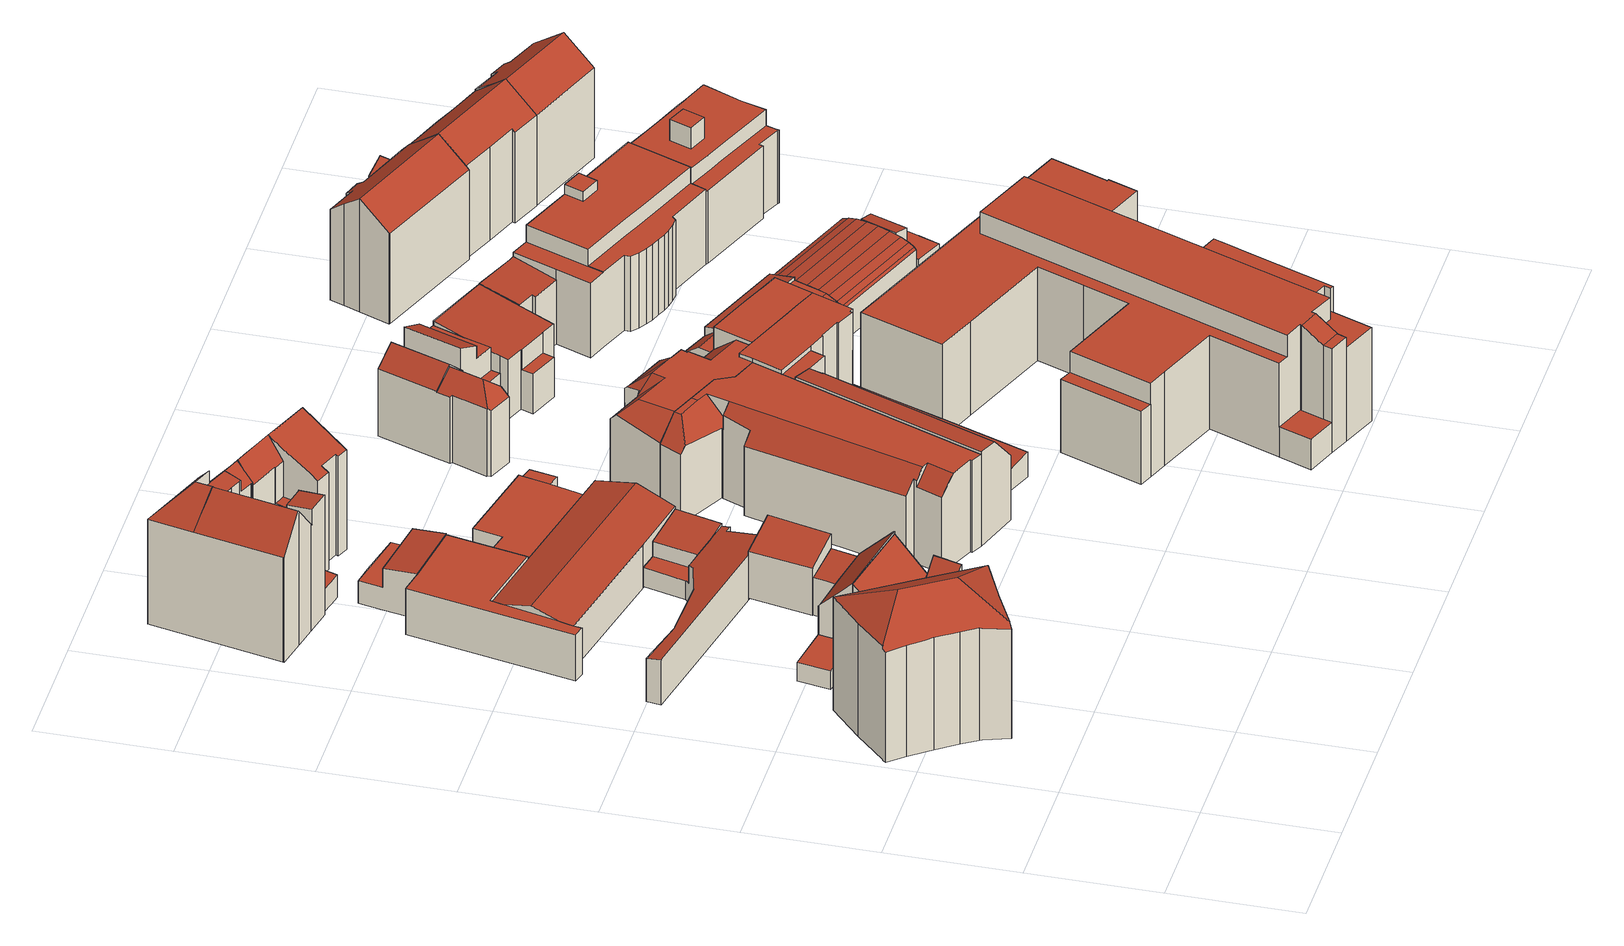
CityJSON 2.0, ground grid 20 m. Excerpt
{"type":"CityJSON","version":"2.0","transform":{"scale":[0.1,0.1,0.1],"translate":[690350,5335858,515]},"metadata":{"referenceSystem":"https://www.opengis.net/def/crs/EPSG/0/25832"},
"CityObjects":{
"building1":{"type":"Building","attributes":{"Gemeindeschluessel":"09162000","HoeheDach":"539.170","HoeheGrund":"516.410","Methode":"2000","NiedrigsteTraufeDesGebaeudes":"534.514","Geometrietyp2DReferenz":"3000","function":"31001_9998","roofType":"3200","measuredHeight":22.76,"storeysAboveGround":5},"geometry":[{"type":"MultiSurface","lod":"2","boundaries":[[[0,1,2,3,4,5]],[[6,7,8,9]],[[10,11,12,13]],[[14,15,16,17,18,19,20,21]],[[22,23,24,25,26,27]],[[4,3,2,8,7,28,21,20,19,29,30,31,32,33]],[[13,12,27,26]],[[24,23,18,17]],[[33,32,31,34,35,36,37,38]],[[18,23,22,29,19]],[[35,34,11,10]],[[5,4,33,38]],[[17,16,15,14,39,6,9,1,0,5,38,37,36,35,10,13,26,25,24]],[[29,22,27,12,11,30]],[[39,14,21,28,7,6]],[[30,11,34,31]],[[9,8,2,1]]],"semantics":{"surfaces":[{"type":"WallSurface"},{"type":"RoofSurface"},{"type":"GroundSurface"}],"values":[0,0,0,0,0,1,0,0,0,1,0,0,2,1,0,1,0]}}]},
"building2":{"type":"Building","attributes":{"Gemeindeschluessel":"09162000","HoeheDach":"519.450","HoeheGrund":"516.424","Methode":"2000","NiedrigsteTraufeDesGebaeudes":"519.450","Geometrietyp2DReferenz":"3000","function":"31001_2000","roofType":"1000","measuredHeight":3.03},"geometry":[{"type":"MultiSurface","lod":"2","boundaries":[[[40,41,42,43]],[[44,41,40,45]],[[46,43,42,47]],[[46,47,44,45]],[[45,40,43,46]],[[47,42,41,44]]],"semantics":{"surfaces":[{"type":"RoofSurface"},{"type":"WallSurface"},{"type":"GroundSurface"}],"values":[0,1,1,2,1,1]}}]},
"building3":{"type":"Building","attributes":{"Gemeindeschluessel":"09162000","HoeheDach":"522.381","HoeheGrund":"516.381","Methode":"3220","NiedrigsteTraufeDesGebaeudes":"522.381","Geometrietyp2DReferenz":"3000","function":"31001_2000","roofType":"9999","measuredHeight":6},"geometry":[{"type":"MultiSurface","lod":"2","boundaries":[[[48,49,50,51]],[[52,51,50,53]],[[49,54,53,50]],[[54,55,52,53]],[[55,48,51,52]],[[54,49,48,55]]],"semantics":{"surfaces":[{"type":"WallSurface"},{"type":"GroundSurface"},{"type":"RoofSurface"}],"values":[0,1,0,0,0,2]}}]},
"building4":{"type":"Building","attributes":{"Gemeindeschluessel":"09162000","HoeheDach":"529.419","HoeheGrund":"516.220","Methode":"2000","NiedrigsteTraufeDesGebaeudes":"523.568","Geometrietyp2DReferenz":"3000","function":"31001_1000","roofType":"2100","measuredHeight":13.2,"storeysAboveGround":2},"geometry":[{"type":"MultiSurface","lod":"2","boundaries":[[[56,57,58,59]],[[56,60,61,62,63,64,57]],[[65,66,63,62,67,68]],[[69,65,68,70]],[[66,64,63]],[[58,66,65,69,71,59]],[[72,67,62,61]],[[60,56,59,71,69,70,72,61]],[[57,64,66,58]],[[70,68,67,72]]],"semantics":{"surfaces":[{"type":"WallSurface"},{"type":"RoofSurface"},{"type":"GroundSurface"}],"values":[0,0,1,0,0,0,0,2,1,0]}}]},
"building5":{"type":"Building","attributes":{"Gemeindeschluessel":"09162000","HoeheDach":"529.840","HoeheGrund":"516.330","Methode":"1000","NiedrigsteTraufeDesGebaeudes":"524.225","Geometrietyp2DReferenz":"3000","function":"31001_1000","roofType":"2100","measuredHeight":13.51,"storeysAboveGround":2},"geometry":[{"type":"MultiSurface","lod":"2","boundaries":[[[73,74,75,76,77,78]],[[79,80,81,82,83,84]],[[80,79,85,86,87,77,76,75,81]],[[75,74,82,81]],[[85,79,84,88,89,86]],[[89,90,78,77,87,86]],[[88,84,83,82,74,73,78,90,89]]],"semantics":{"surfaces":[{"type":"WallSurface"},{"type":"GroundSurface"},{"type":"RoofSurface"}],"values":[0,0,1,0,0,0,2]}}]},
"building6":{"type":"Building","attributes":{"Gemeindeschluessel":"09162000","HoeheDach":"523.391","HoeheGrund":"515.940","Methode":"2000","NiedrigsteTraufeDesGebaeudes":"519.007","Geometrietyp2DReferenz":"3000","function":"31001_2000","roofType":"2100","measuredHeight":7.45,"storeysAboveGround":2},"geometry":[{"type":"MultiSurface","lod":"2","boundaries":[[[91,92,93,94]],[[95,96,97,98,99,100]],[[101,102,103,104]],[[97,96,105,106]],[[104,103,100,99]],[[107,108,109]],[[109,108,110,111,112]],[[113,114,115,116,102,101]],[[91,117,118,110,108,107,92]],[[94,93,119,120]],[[117,91,94,120,114,113,101,104,99,98,97,106,121,122,123,124,125,118]],[[126,111,110,118,125,124,127]],[[128,129,126,127,130,131,132]],[[116,115,119,93,92,107,109,133,134,135,105,96,95,100,103,102]],[[134,133,109,112,129,128,132,135]],[[123,130,127,124]],[[129,112,111,126]],[[105,135,132,131,130,123,122,121,106]],[[120,119,115,114]]],"semantics":{"surfaces":[{"type":"WallSurface"},{"type":"RoofSurface"},{"type":"GroundSurface"}],"values":[0,0,0,0,0,0,1,0,0,0,2,0,1,1,0,0,0,0,0]}}]},
"building7":{"type":"Building","attributes":{"Gemeindeschluessel":"09162000","HoeheDach":"523.741","HoeheGrund":"516.420","Methode":"2000","NiedrigsteTraufeDesGebaeudes":"522.532","Geometrietyp2DReferenz":"3000","function":"31001_2000","roofType":"2100","measuredHeight":7.32,"storeysAboveGround":2},"geometry":[{"type":"MultiSurface","lod":"2","boundaries":[[[136,137,138,139,140,141]],[[140,142,143,144,145,141]],[[143,146,147,148,149,144]],[[139,138,150,151,147,146,143,142,140]],[[151,150,152,153,148,147]],[[137,136,141,145,144,149,148,153,152]],[[152,150,138,137]]],"semantics":{"surfaces":[{"type":"WallSurface"},{"type":"RoofSurface"},{"type":"GroundSurface"}],"values":[0,0,0,1,0,2,0]}}]},
"building8":{"type":"Building","attributes":{"Gemeindeschluessel":"09162000","HoeheDach":"538.190","HoeheGrund":"515.747","Methode":"2000","NiedrigsteTraufeDesGebaeudes":"530.899","Geometrietyp2DReferenz":"3000","function":"31001_1000","roofType":"3100","measuredHeight":22.44,"storeysAboveGround":6},"geometry":[{"type":"MultiSurface","lod":"2","boundaries":[[[154,155,156,157,158,159]],[[160,161,162,163,164]],[[165,166,167,168]],[[169,170,171]],[[165,172,173,174,175,166]],[[176,177,171]],[[178,179,180,181,155,154,182]],[[183,184,185,164,163]],[[186,187,188,189,158,157]],[[190,179,178,191]],[[192,193,173,172]],[[194,195,156,155,181]],[[196,197,162,161]],[[198,199,200,201]],[[171,170,200,199,202,154,159,203,204,176]],[[196,168,167,205,197]],[[204,177,176]],[[206,177,204,207,185,184]],[[154,202,182]],[[204,203,207]],[[208,201,200,170,169,209]],[[173,193,210,211,174]],[[194,181,180,212]],[[213,185,207,203,159]],[[198,191,178,182,202,199]],[[213,189,188,164,185]],[[212,180,179,190]],[[183,206,184]],[[183,214,205,167,166,175,215,209,169,171,177,206]],[[205,214,163,162,197]],[[160,164,188,187]],[[183,163,214]],[[158,189,213,159]],[[216,210,193,192]],[[194,212,190,191,198,201,208,216,192,172,165,168,196,161,160,187,186,195]],[[186,157,156,195]],[[175,174,211,215]],[[216,208,209,215,211,210]]],"semantics":{"surfaces":[{"type":"RoofSurface"},{"type":"WallSurface"},{"type":"GroundSurface"}],"values":[0,1,1,1,1,1,0,0,1,1,1,1,1,1,0,1,1,0,1,1,1,0,1,1,1,0,1,1,0,0,1,1,1,1,2,1,1,1]}}]},
"building9":{"type":"Building","attributes":{"Gemeindeschluessel":"09162000","HoeheDach":"526.187","HoeheGrund":"516.288","Methode":"1000","NiedrigsteTraufeDesGebaeudes":"524.069","Geometrietyp2DReferenz":"3000","function":"31001_2000","roofType":"2100","measuredHeight":9.9,"storeysAboveGround":2},"geometry":[{"type":"MultiSurface","lod":"2","boundaries":[[[217,218,219,220]],[[221,222,217,220]],[[220,219,223,221]],[[218,224,223,219]],[[221,223,224,222]],[[222,224,218,217]]],"semantics":{"surfaces":[{"type":"WallSurface"},{"type":"GroundSurface"},{"type":"RoofSurface"}],"values":[0,1,0,2,0,0]}}]},
"building10":{"type":"Building","attributes":{"Gemeindeschluessel":"09162000","HoeheDach":"519.601","HoeheGrund":"515.898","Methode":"1000","NiedrigsteTraufeDesGebaeudes":"519.601","Geometrietyp2DReferenz":"3000","function":"31001_2000","roofType":"1000","measuredHeight":3.7},"geometry":[{"type":"MultiSurface","lod":"2","boundaries":[[[225,226,227,228,229,230]],[[228,227,231,232]],[[226,225,233,234,235,236,231,227]],[[234,233,237,238,239,235]],[[238,237,230,229,228,232,240,239]],[[225,230,237,233]],[[239,240,232,231,236,235]]],"semantics":{"surfaces":[{"type":"WallSurface"},{"type":"GroundSurface"},{"type":"RoofSurface"}],"values":[0,0,1,0,2,0,0]}}]},
"building11":{"type":"Building","attributes":{"Gemeindeschluessel":"09162000","HoeheDach":"524.544","HoeheGrund":"515.607","Methode":"2000","NiedrigsteTraufeDesGebaeudes":"519.809","Geometrietyp2DReferenz":"3000","function":"31001_9998","roofType":"3100","measuredHeight":8.94,"storeysAboveGround":2},"geometry":[{"type":"MultiSurface","lod":"2","boundaries":[[[241,242,243,244,245,246]],[[247,248,249,250]],[[251,252,253]],[[254,255,256]],[[257,258,259,249,248,260,261,262,246,245,263]],[[264,265,252,251]],[[266,267,268,269]],[[270,271,272,273]],[[271,270,274,275,276,254,256]],[[277,256,255,267,266]],[[278,261,260,279]],[[280,259,258,281]],[[282,281,258,257,283,275,274]],[[245,244,265,264,263]],[[253,252,265,244,243,284,268,267,255,254]],[[282,274,270,273]],[[250,249,259,280]],[[241,246,262,285]],[[253,254,276]],[[286,284,243,242]],[[271,256,277,272]],[[276,275,283,264,251,253]],[[282,273,272,277,266,269,286,242,241,285,278,279,247,250,280,281]],[[285,262,261,278]],[[269,268,284,286]],[[279,260,248,247]],[[263,264,283,257]]],"semantics":{"surfaces":[{"type":"WallSurface"},{"type":"RoofSurface"},{"type":"GroundSurface"}],"values":[0,0,0,0,1,0,0,0,1,0,0,0,0,0,1,0,0,0,0,0,0,1,2,0,0,0,0]}}]},
"building12":{"type":"Building","attributes":{"Gemeindeschluessel":"09162000","HoeheDach":"523.367","HoeheGrund":"515.921","Methode":"2000","NiedrigsteTraufeDesGebaeudes":"519.583","Geometrietyp2DReferenz":"3000","function":"31001_2000","roofType":"1000","measuredHeight":7.45,"storeysAboveGround":2},"geometry":[{"type":"MultiSurface","lod":"2","boundaries":[[[287,288,289,290,291,292]],[[293,288,287,292,294,295]],[[296,297,298,299,300,301]],[[302,303,297,296,301,304,305,291,290,289]],[[300,306,295,294,292,291,305,304,301]],[[297,303,302,289,288,293,307,308,298]],[[295,306,307,293]],[[299,298,308,307,306,300]]],"semantics":{"surfaces":[{"type":"WallSurface"},{"type":"RoofSurface"},{"type":"GroundSurface"}],"values":[0,1,0,2,0,0,0,1]}}]},
"building13":{"type":"Building","attributes":{"Gemeindeschluessel":"09162000","HoeheDach":"536.300","HoeheGrund":"515.590","Methode":"2000","NiedrigsteTraufeDesGebaeudes":"527.030","Geometrietyp2DReferenz":"3000","function":"31001_1000","roofType":"2100","measuredHeight":20.71,"storeysAboveGround":5},"geometry":[{"type":"MultiSurface","lod":"2","boundaries":[[[309,310,311,312]],[[313,314,315,316]],[[317,318,319,320]],[[321,322,319,318,323,324,325,326,327]],[[328,324,323,329]],[[330,325,324,328]],[[331,314,313,332,333,320,319,322]],[[334,335,336,337,338,339,340]],[[333,332,313,316,341,309,312,342,343,344,345,346,347,348,349,350,351,330,328,329,317,320]],[[336,352,353,337]],[[329,323,318,317]],[[316,315,354,341]],[[342,312,311,355,334,340,343]],[[351,326,325,330]],[[356,353,352,321,327,357,358]],[[357,327,326,351,350,349]],[[348,358,357,349]],[[355,359,360,321,352,336,335,334]],[[347,356,358,348]],[[343,340,339,344]],[[341,354,310,309]],[[339,338,337,353,356,347,346,345,344]],[[311,310,354,315,314,331,322,321,360,359,355]]],"semantics":{"surfaces":[{"type":"WallSurface"},{"type":"RoofSurface"},{"type":"GroundSurface"}],"values":[0,0,0,1,0,0,0,1,2,0,0,0,0,0,1,0,0,0,0,0,0,0,1]}}]},
"building14":{"type":"Building","attributes":{"Gemeindeschluessel":"09162000","HoeheDach":"531.390","HoeheGrund":"516.135","Methode":"2000","NiedrigsteTraufeDesGebaeudes":"527.540","Geometrietyp2DReferenz":"3000","function":"31001_1000","roofType":"1000","measuredHeight":15.26,"storeysAboveGround":5},"geometry":[{"type":"MultiSurface","lod":"2","boundaries":[[[361,362,363,364]],[[365,366,367,368]],[[369,370,371,372,373]],[[374,373,372,375]],[[376,377,378,379]],[[380,381,382,383]],[[384,385,386,387]],[[388,389,390,391]],[[392,362,361,393]],[[380,383,388,391,394,395,365,368,396,384,387,397,374,375,393,361,364]],[[365,395,377,376,398,366]],[[390,399,394,391]],[[363,381,380,364]],[[397,387,386,400,401,402]],[[393,375,372,371,403,392]],[[382,389,388,383]],[[404,405,406]],[[368,367,407,396]],[[366,398,408,405,400,386,385,407,367]],[[374,397,402,369,373]],[[401,400,405,404]],[[376,379,408,398]],[[396,407,385,384]],[[409,403,371,370]],[[402,401,404,406,409,370,369]],[[390,389,382,381,363,362,392,403,409,406,405,408,379,378,399]],[[395,394,399,378,377]]],"semantics":{"surfaces":[{"type":"WallSurface"},{"type":"RoofSurface"},{"type":"GroundSurface"}],"values":[0,0,1,0,1,0,0,0,0,2,0,0,0,0,0,0,0,0,1,0,0,0,0,1,1,1,0]}}]},
"building15":{"type":"Building","attributes":{"Gemeindeschluessel":"09162000","HoeheDach":"531.784","HoeheGrund":"516.064","Methode":"2000","NiedrigsteTraufeDesGebaeudes":"526.924","Geometrietyp2DReferenz":"3000","function":"31001_2000","roofType":"2100","measuredHeight":15.72},"geometry":[{"type":"MultiSurface","lod":"2","boundaries":[[[410,411,412,413]],[[388,414,415,383]],[[413,416,417,388,383,410]],[[414,388,417,418,419]],[[420,418,417,416]],[[420,416,413,412,421]],[[421,419,418,420]],[[411,410,383,415]],[[419,421,412,411,415,414]]],"semantics":{"surfaces":[{"type":"WallSurface"},{"type":"GroundSurface"},{"type":"RoofSurface"}],"values":[0,0,1,0,0,0,2,0,2]}}]},
"building16":{"type":"Building","attributes":{"Gemeindeschluessel":"09162000","HoeheDach":"519.246","HoeheGrund":"516.170","Methode":"3100","NiedrigsteTraufeDesGebaeudes":"519.246","Geometrietyp2DReferenz":"3000","function":"31001_2000","roofType":"1000","measuredHeight":3.08},"geometry":[{"type":"MultiSurface","lod":"2","boundaries":[[[422,423,424,425]],[[426,427,425,424]],[[423,422,428,429]],[[428,422,425,427]],[[423,429,426,424]],[[429,428,427,426]]],"semantics":{"surfaces":[{"type":"WallSurface"},{"type":"GroundSurface"},{"type":"RoofSurface"}],"values":[0,1,2,0,0,0]}}]},
"building17":{"type":"Building","attributes":{"Gemeindeschluessel":"09162000","HoeheDach":"531.390","HoeheGrund":"516.117","Methode":"2000","NiedrigsteTraufeDesGebaeudes":"527.986","Geometrietyp2DReferenz":"3000","function":"31001_1000","roofType":"1000","measuredHeight":15.27},"geometry":[{"type":"MultiSurface","lod":"2","boundaries":[[[430,431,432,433]],[[434,435,436]],[[437,438,439]],[[440,441,442,443,444]],[[445,446,447,448,449]],[[445,449,434,436]],[[450,451,452,453]],[[431,450,453,454,432]],[[441,455,456,438,437,442]],[[361,362,392,393]],[[375,393,392,430,433]],[[457,375,433,432,454]],[[447,458,459,460,461,448]],[[434,449,448,461]],[[451,460,459,452]],[[458,457,454,453,452,459]],[[451,434,461,460]],[[436,435,456,455,446,445]],[[440,444,462,463]],[[392,362,363,462,444,443,439,438,456,435,434,451,450,431,430]],[[364,363,362,361]],[[440,463,364,361,393,375,457,458,447,446,455,441]],[[463,462,363,364]],[[443,442,437,439]]],"semantics":{"surfaces":[{"type":"RoofSurface"},{"type":"WallSurface"},{"type":"GroundSurface"}],"values":[0,1,1,1,1,0,0,0,1,1,1,1,1,0,0,1,0,1,1,0,1,2,1,0]}}]},
"building18":{"type":"Building","attributes":{"Gemeindeschluessel":"09162000","HoeheDach":"531.980","HoeheGrund":"516.100","Methode":"2000","NiedrigsteTraufeDesGebaeudes":"519.499","Geometrietyp2DReferenz":"3000","function":"31001_9998","roofType":"1000","measuredHeight":15.88,"storeysAboveGround":4},"geometry":[{"type":"MultiSurface","lod":"2","boundaries":[[[464,465,466,467]],[[468,469,470,471]],[[472,473,474,475,476,477]],[[478,479,469,468]],[[480,481,482,483,484,485]],[[480,485,486,487]],[[472,477,488,489]],[[465,490,486,485,484,475,474,491,492,493,494,495,496,497,498,466]],[[499,492,491,500]],[[501,494,493,502]],[[364,380,503,467,466,498]],[[504,505,464,467,503,506]],[[502,493,492,499]],[[507,505,504,410]],[[479,508,488,477,476,483,482,509,470,469]],[[510,495,494,501]],[[440,496,495,510]],[[463,497,496,440]],[[511,508,479,478]],[[410,504,506,383]],[[364,498,497,463]],[[507,512,465,464,505]],[[487,486,490,513]],[[476,475,484,483]],[[514,509,482,481]],[[383,506,503,380]],[[471,470,509,514]],[[472,489,511,478,468,471,514,481,480,487,513,512,507,410,383,380,364,463,440,510,501,502,499,500,473]],[[489,488,508,511]],[[513,490,465,512]],[[500,491,474,473]]],"semantics":{"surfaces":[{"type":"WallSurface"},{"type":"RoofSurface"},{"type":"GroundSurface"}],"values":[0,0,0,0,0,0,0,1,0,0,0,1,0,0,1,0,0,0,0,0,0,0,0,0,0,0,0,2,0,0,0]}}]},
"building19":{"type":"Building","attributes":{"Gemeindeschluessel":"09162000","HoeheDach":"530.455","HoeheGrund":"515.770","Methode":"2000","NiedrigsteTraufeDesGebaeudes":"526.723","Geometrietyp2DReferenz":"3000","function":"31001_1000","roofType":"3100","measuredHeight":14.69,"storeysAboveGround":3},"geometry":[{"type":"MultiSurface","lod":"2","boundaries":[[[515,516,517,518]],[[519,520,521,522,523,524,525]],[[526,517,516,527,528]],[[529,530,531,532]],[[518,533,534,521,520,519,535,536,537,529,532,538,539,540,541,542,543,544,545,546,515]],[[540,547,548,541]],[[548,549,550,551,543,542,541]],[[523,522,552,553,554,555]],[[556,557,558,559]],[[539,560,547,540]],[[555,554,551,550]],[[554,553,558,557,527,516,515,546,545,544,543,551]],[[535,561,562,536]],[[563,562,561,525,524,564,565]],[[518,517,526,533]],[[519,525,561,535]],[[530,529,537,536,562,563]],[[531,530,563,565,566]],[[527,557,556,528]],[[552,559,558,553]],[[538,532,531,566,560,539]],[[566,565,564,549,548,547,560]],[[534,533,526,528,556,559,552,522,521]],[[564,524,523,555,550,549]]],"semantics":{"surfaces":[{"type":"WallSurface"},{"type":"RoofSurface"},{"type":"GroundSurface"}],"values":[0,0,1,0,2,0,0,1,1,0,1,0,0,1,0,0,0,1,0,0,0,1,0,0]}}]},
"building20":{"type":"Building","attributes":{"Gemeindeschluessel":"09162000","HoeheDach":"523.049","HoeheGrund":"516.130","Methode":"2000","NiedrigsteTraufeDesGebaeudes":"522.991","Geometrietyp2DReferenz":"3000","function":"51009_1610","roofType":"1000","measuredHeight":6.92},"geometry":[{"type":"MultiSurface","lod":"2","boundaries":[[[567,568,569,570,571,572]],[[573,574,568,567]],[[575,576,570,569]],[[575,569,568,574]],[[575,574,573,577,578,576]],[[572,571,578,577]],[[570,576,578,571]],[[573,567,572,577]]],"semantics":{"surfaces":[{"type":"RoofSurface"},{"type":"WallSurface"},{"type":"GroundSurface"}],"values":[0,1,1,1,2,1,1,1]}}]},
"building21":{"type":"Building","attributes":{"Gemeindeschluessel":"09162000","HoeheDach":"532.044","HoeheGrund":"516.046","Methode":"1000","NiedrigsteTraufeDesGebaeudes":"532.044","Geometrietyp2DReferenz":"3000","function":"31001_1000","roofType":"1000","measuredHeight":16,"storeysAboveGround":4},"geometry":[{"type":"MultiSurface","lod":"2","boundaries":[[[579,494,495,580]],[[580,495,496,581]],[[582,583,581,496]],[[584,585,586,587]],[[582,496,495,494,493,586,585,588,589]],[[583,582,589,590]],[[591,588,585,584]],[[592,493,494,579]],[[590,589,588,591]],[[581,583,590,591,584,587,593,592,579,580]],[[493,592,593,587,586]]],"semantics":{"surfaces":[{"type":"WallSurface"},{"type":"RoofSurface"},{"type":"GroundSurface"}],"values":[0,0,0,0,1,0,0,0,0,2,0]}}]},
"building22":{"type":"Building","attributes":{"Gemeindeschluessel":"09162000","HoeheDach":"535.660","HoeheGrund":"516.457","Methode":"2000","NiedrigsteTraufeDesGebaeudes":"521.160","Geometrietyp2DReferenz":"3000","function":"31001_2000","roofType":"1000","measuredHeight":19.2,"storeysAboveGround":5},"geometry":[{"type":"MultiSurface","lod":"2","boundaries":[[[594,595,596,597]],[[598,596,599,600,601,602,603,604]],[[605,606,607,608]],[[609,610,611,612,613,614,615,616]],[[617,618,619,594,597,620]],[[621,617,622,623,624]],[[625,599,596,595]],[[626,627,628,629]],[[630,618,617,621]],[[631,616,615,632,633,634]],[[632,615,614,635]],[[636,604,603,637]],[[617,620,598,604,636,622]],[[638,639,634,633]],[[640,641,642,643]],[[644,625,645,646]],[[647,611,610,648]],[[619,649,595,594]],[[635,638,633,632]],[[650,651,647,648,652,653,654,655,656,630,621,624,657,605,608,658,659,660,661,662,663,664,640,643,626,629,665,666]],[[624,623,667,657]],[[629,628,668,665]],[[655,646,645,649,619,656]],[[651,612,611,647]],[[658,669,670,659]],[[657,667,671,606,605]],[[643,642,627,626]],[[672,602,601,673]],[[606,671,674,675]],[[606,675,670,669,607]],[[637,603,602,672]],[[656,619,618,630]],[[653,616,631,676,654]],[[648,610,609,652]],[[677,600,599,678]],[[661,679,680,662]],[[645,625,595,649]],[[673,601,600,677]],[[650,666,681,639,638,635,614,613]],[[660,675,674,679,661]],[[659,670,675,660]],[[665,668,681,666]],[[650,613,612,651]],[[662,680,682,663]],[[652,609,616,653]],[[678,599,625,644]],[[631,634,639,681,668,628,627,642,641,683,682,680,679,674,671,667,623,622,636,637,672,673,677,678,644,646,676]],[[654,676,646,655]],[[608,607,669,658]],[[597,596,598,620]],[[663,682,683,664]],[[664,683,641,640]]],"semantics":{"surfaces":[{"type":"WallSurface"},{"type":"RoofSurface"},{"type":"GroundSurface"}],"values":[0,1,0,1,1,0,1,0,0,0,0,0,0,0,0,0,0,0,1,2,0,0,0,0,0,0,0,0,0,1,0,0,0,0,0,0,1,0,0,0,0,0,0,0,0,0,1,0,0,0,0,0]}}]},
"building23":{"type":"Building","attributes":{"Gemeindeschluessel":"09162000","HoeheDach":"522.550","HoeheGrund":"516.046","Methode":"2000","NiedrigsteTraufeDesGebaeudes":"520.431","Geometrietyp2DReferenz":"3000","function":"31001_2000","roofType":"3100","measuredHeight":6.5,"storeysAboveGround":3},"geometry":[{"type":"MultiSurface","lod":"2","boundaries":[[[684,685,686,687]],[[688,686,685,689]],[[690,691,684,687,692]],[[590,688,689,584,591]],[[591,690,692,590]],[[584,691,690,591]],[[590,692,687,686,688]],[[689,685,684,691,584]]],"semantics":{"surfaces":[{"type":"RoofSurface"},{"type":"WallSurface"},{"type":"GroundSurface"}],"values":[0,1,0,2,1,1,1,1]}}]},
"building24":{"type":"Building","attributes":{"Gemeindeschluessel":"09162000","HoeheDach":"527.503","HoeheGrund":"515.820","Methode":"2000","NiedrigsteTraufeDesGebaeudes":"522.420","Geometrietyp2DReferenz":"3000","function":"31001_1000","roofType":"1000","measuredHeight":11.68,"storeysAboveGround":3},"geometry":[{"type":"MultiSurface","lod":"2","boundaries":[[[693,694,695,696,697,698]],[[699,700,701,702]],[[703,696,695,704,515,705]],[[706,707,708,709]],[[701,710,711,712,713,714,702]],[[715,716,711,710]],[[713,712,717,718]],[[533,719,720,518]],[[518,720,705,515]],[[694,693,706,709,721,699,702,714,713,718,722,533,518,515,704,695]],[[700,715,710,701]],[[693,698,707,706]],[[718,717,723,722]],[[712,711,716,708,707,698,697,696,703,705,720,719,723,717]],[[722,723,719,533]],[[715,700,699,721,709,708,716]]],"semantics":{"surfaces":[{"type":"WallSurface"},{"type":"GroundSurface"},{"type":"RoofSurface"}],"values":[0,0,0,0,0,0,0,0,0,1,2,0,0,2,0,0]}}]},
"building25":{"type":"Building","attributes":{"Gemeindeschluessel":"09162000","HoeheDach":"523.010","HoeheGrund":"516.241","Methode":"2000","NiedrigsteTraufeDesGebaeudes":"521.415","Geometrietyp2DReferenz":"3000","function":"31001_9998","roofType":"1000","measuredHeight":6.77,"storeysAboveGround":3},"geometry":[{"type":"MultiSurface","lod":"2","boundaries":[[[724,725,726,727,728,691]],[[729,730,731,732]],[[729,733,734,735,727,726,730]],[[727,735,736,728]],[[730,726,725,731]],[[737,738,734,733]],[[729,732,739,740,737,733]],[[737,740,691,728,736,738]],[[739,732,731,725,724]],[[739,724,691,740]],[[735,734,738,736]]],"semantics":{"surfaces":[{"type":"RoofSurface"},{"type":"WallSurface"},{"type":"GroundSurface"}],"values":[0,1,1,1,0,1,2,1,1,1,0]}}]},
"building26":{"type":"Building","attributes":{"Gemeindeschluessel":"09162000","HoeheDach":"527.537","HoeheGrund":"515.840","Methode":"1000","NiedrigsteTraufeDesGebaeudes":"526.531","Geometrietyp2DReferenz":"3000","function":"31001_1000","roofType":"1000","measuredHeight":11.7,"storeysAboveGround":1},"geometry":[{"type":"MultiSurface","lod":"2","boundaries":[[[741,742,743,744,745,696,746]],[[747,742,741,748]],[[748,741,746,693]],[[695,696,745,749]],[[749,745,744,750]],[[751,743,742,747]],[[750,744,743,751]],[[693,746,696,695]],[[693,695,749,750,751,747,748]]],"semantics":{"surfaces":[{"type":"RoofSurface"},{"type":"WallSurface"},{"type":"GroundSurface"}],"values":[0,1,1,1,1,1,1,1,2]}}]},
"building27":{"type":"Building","attributes":{"Gemeindeschluessel":"09162000","HoeheDach":"522.560","HoeheGrund":"515.840","Methode":"2000","NiedrigsteTraufeDesGebaeudes":"521.038","Geometrietyp2DReferenz":"3000","function":"31001_9998","roofType":"3900","measuredHeight":6.72,"storeysAboveGround":3},"geometry":[{"type":"MultiSurface","lod":"2","boundaries":[[[752,753,754,755]],[[753,756,757,758,754]],[[759,760,761,762,763,764]],[[765,766,767,768,769,755,754,758,770,764,763,762,771,772,773,774,775,776,777,778,779,780,781]],[[782,783,765,781]],[[784,783,782,785,786,787,788,789,790,791,756,753,752,792,793,794]],[[784,794,767,766]],[[793,792,769,768]],[[757,795,770,758]],[[791,796,797,798,799,760,759,795,757,756]],[[761,760,799,800,771,762]],[[794,793,768,767]],[[795,759,764,770]],[[792,752,755,769]],[[798,797,796,791,790,789,788,787,786,785,782,781,780,779,778,777,776,775,774,773,772,771,800,799]],[[783,784,766,765]]],"semantics":{"surfaces":[{"type":"RoofSurface"},{"type":"WallSurface"},{"type":"GroundSurface"}],"values":[0,0,0,1,1,1,0,0,0,1,1,0,0,0,2,0]}}]},
"building28":{"type":"Building","attributes":{"Gemeindeschluessel":"09162000","HoeheDach":"532.590","HoeheGrund":"515.770","Methode":"2000","NiedrigsteTraufeDesGebaeudes":"528.170","Geometrietyp2DReferenz":"3000","function":"31001_9998","roofType":"1000","measuredHeight":16.82,"storeysAboveGround":4},"geometry":[{"type":"MultiSurface","lod":"2","boundaries":[[[801,802,803,804,805,806,807]],[[808,809,810,811]],[[812,813,814,815]],[[816,817,801,807,818,819,820,821]],[[822,823,824,825]],[[826,821,820,827,828,829,830]],[[804,803,831,812,815,832,833,834,835,836,837,838,839,840,841,751,750,842,843,844,845,805]],[[834,846,847,835]],[[833,848,846,834]],[[840,839,849,826,830,850,841]],[[815,814,851,832]],[[841,850,852,751]],[[836,853,854,837]],[[751,852,855,750]],[[830,829,828,855,852,850]],[[828,827,811,810,856,823,822,806,805,845,844,843,842,750,855]],[[835,847,853,836]],[[831,857,813,812]],[[824,823,856,810,809]],[[837,854,858,838]],[[819,818,807,806,822,825,808,811,827,820]],[[832,851,848,833]],[[803,802,857,831]],[[825,824,809,808]],[[838,858,849,839]],[[849,858,854,853,847,846,848,851,814,813,857,802,801,817,816,821,826]]],"semantics":{"surfaces":[{"type":"WallSurface"},{"type":"GroundSurface"},{"type":"RoofSurface"}],"values":[0,0,0,0,0,0,1,0,0,0,0,0,0,0,2,0,0,0,2,0,2,0,0,0,0,2]}}]},
"building29":{"type":"Building","attributes":{"Gemeindeschluessel":"09162000","HoeheDach":"534.626","HoeheGrund":"515.790","Methode":"2000","NiedrigsteTraufeDesGebaeudes":"530.067","Geometrietyp2DReferenz":"3000","function":"31001_1000","roofType":"3100","measuredHeight":18.84,"storeysAboveGround":5},"geometry":[{"type":"MultiSurface","lod":"2","boundaries":[[[859,860,861,862]],[[863,864,865,866]],[[867,868,869,870,871,872]],[[873,874,875,866,865,876]],[[874,873,877,878]],[[879,880,881,882,883,884]],[[885,886,859,862]],[[878,877,886,885]],[[879,884,864,863]],[[861,860,887,888]],[[876,865,864,884,883,882,869,868,867,889,887,860]],[[888,887,889,890]],[[890,889,867,872]],[[877,873,876,860,859,886]],[[875,874,878,885,862,861,888,890,872,871,870,881,880,879,863,866]],[[870,869,882,881]]],"semantics":{"surfaces":[{"type":"WallSurface"},{"type":"RoofSurface"},{"type":"GroundSurface"}],"values":[0,0,0,0,0,0,0,0,0,0,1,0,0,1,2,0]}}]},
"building30":{"type":"Building","attributes":{"Gemeindeschluessel":"09162000","HoeheDach":"522.587","HoeheGrund":"516.246","Methode":"2000","NiedrigsteTraufeDesGebaeudes":"519.720","Geometrietyp2DReferenz":"3000","function":"31001_2000","roofType":"1000","measuredHeight":6.34},"geometry":[{"type":"MultiSurface","lod":"2","boundaries":[[[891,892,893,894]],[[892,895,896,893]],[[897,898,899,900]],[[901,902,903,904,905,897,900,906,907,908,909]],[[903,910,911,904]],[[905,904,911,912,898,897]],[[912,911,910,913,914,915,916,891,894,899,898]],[[895,916,915,909,908,907,896]],[[899,894,893,896,907,906,900]],[[903,902,901,909,915,914,913,910]],[[916,895,892,891]]],"semantics":{"surfaces":[{"type":"WallSurface"},{"type":"RoofSurface"},{"type":"GroundSurface"}],"values":[0,1,0,2,0,0,1,0,0,0,0]}}]},
"building31":{"type":"Building","attributes":{"Gemeindeschluessel":"09162000","HoeheDach":"525.413","HoeheGrund":"515.720","Methode":"1000","NiedrigsteTraufeDesGebaeudes":"525.413","Geometrietyp2DReferenz":"3000","function":"31001_1000","roofType":"1000","measuredHeight":9.69},"geometry":[{"type":"MultiSurface","lod":"2","boundaries":[[[917,918,919,920,921]],[[921,922,923,917]],[[920,924,922,921]],[[917,923,925,918]],[[919,926,924,920]],[[918,925,926,919]],[[922,924,926,925,923]]],"semantics":{"surfaces":[{"type":"GroundSurface"},{"type":"WallSurface"},{"type":"RoofSurface"}],"values":[0,1,1,1,1,1,2]}}]},
"building32":{"type":"Building","attributes":{"Gemeindeschluessel":"09162000","HoeheDach":"533.964","HoeheGrund":"515.770","Methode":"2000","NiedrigsteTraufeDesGebaeudes":"527.880","Geometrietyp2DReferenz":"3000","function":"31001_9998","roofType":"1000","measuredHeight":18.19,"storeysAboveGround":5},"geometry":[{"type":"MultiSurface","lod":"2","boundaries":[[[927,928,929,930,931,932,933,934,805,935]],[[936,937,938,939,940,941,930,929,928,927,935,942],[943,944,945,946]],[[947,948,949,803]],[[946,950,951,943]],[[931,930,941,952]],[[953,954,948,947]],[[955,956,957,958,959,960,961,939,938]],[[962,963,964,965]],[[966,967,955,938,937,936,942,968]],[[945,969,950,946]],[[970,961,960,959,958,962,965,953,947,803,971,805,934,933,932,931,952]],[[965,964,954,953]],[[969,972,951,950]],[[961,970,952,941,940,939]],[[943,951,972,944]],[[944,972,969,945]],[[948,954,964,963,957,956,955,967,966,968,949]],[[958,957,963,962]],[[949,968,942,935,805,971,803]]],"semantics":{"surfaces":[{"type":"WallSurface"},{"type":"RoofSurface"},{"type":"GroundSurface"}],"values":[0,1,0,0,0,0,0,0,0,0,2,0,1,0,0,0,1,0,0]}}]},
"building33":{"type":"Building","attributes":{"Gemeindeschluessel":"09162000","HoeheDach":"534.686","HoeheGrund":"515.590","Methode":"1000","NiedrigsteTraufeDesGebaeudes":"530.643","Geometrietyp2DReferenz":"3000","function":"31001_1000","roofType":"3100","measuredHeight":19.1,"storeysAboveGround":5},"geometry":[{"type":"MultiSurface","lod":"2","boundaries":[[[973,974,873,975]],[[976,977,978,979]],[[980,981,974,973]],[[982,983,984,985]],[[986,987,988,989]],[[873,990,983,982,991,975]],[[985,984,992,993]],[[974,981,978,977,994,990,873]],[[977,976,995,989,988,994]],[[993,992,987,986]],[[979,978,981,980]],[[994,988,987,992,984,983,990]],[[995,976,979,980,973,975,991,982,985,993,986,989]]],"semantics":{"surfaces":[{"type":"WallSurface"},{"type":"RoofSurface"},{"type":"GroundSurface"}],"values":[0,0,0,0,0,0,0,1,0,0,0,1,2]}}]},
"building34":{"type":"Building","attributes":{"Gemeindeschluessel":"09162000","HoeheDach":"534.603","HoeheGrund":"515.710","Methode":"2000","NiedrigsteTraufeDesGebaeudes":"529.941","Geometrietyp2DReferenz":"3000","function":"31001_1000","roofType":"3100","measuredHeight":18.89,"storeysAboveGround":5},"geometry":[{"type":"MultiSurface","lod":"2","boundaries":[[[996,997,998,999]],[[1000,1001,1002,1003,1004,1005]],[[1006,1007,1008,977]],[[1009,1006,977,1010]],[[1007,1011,1005,1004,1003,1012,1013,998,997,1008]],[[1014,1012,1003,1002]],[[1015,1009,1010,1016,996,999,1017,1014,1002,1001,1000,1018]],[[977,1008,997,996,1016,1010]],[[998,1013,1012,1014,1017,999]],[[1000,1005,1011,1018]],[[1006,1009,1015,1018,1011,1007]]],"semantics":{"surfaces":[{"type":"WallSurface"},{"type":"RoofSurface"},{"type":"GroundSurface"}],"values":[0,0,1,0,1,0,2,0,0,0,0]}}]}
},
"vertices":[
[40,399,14],[48,389,14],[48,389,201],[40,399,200],[23,421,199],[23,421,14],[85,334,14],[85,334,201],[70,357,201],[70,357,14],[108,546,14],[108,546,202],[164,465,201],[164,465,14],[101,292,14],[109,297,14],[110,297,14],[167,327,14],[167,327,202],[110,297,201],[109,297,200],[101,292,195],[233,360,202],[234,359,201],[234,359,14],[233,360,14],[182,439,14],[182,439,201],[87,330,200],[139,378,242],[91,450,242],[8,451,202],[6,450,200],[2,445,197],[54,497,201],[54,497,14],[8,451,14],[6,450,14],[2,445,14],[87,330,14],
[226,548,45],[235,599,45],[163,611,45],[154,561,45],[235,599,14],[226,548,14],[154,561,14],[163,611,14],
[308,352,74],[270,363,74],[270,363,14],[308,352,14],[328,420,14],[287,432,14],[287,432,74],[328,420,74],
[328,420,12],[328,420,130],[287,432,87],[287,432,12],[341,463,12],[357,522,12],[357,522,144],[341,463,86],[341,463,130],[298,477,91],[297,472,86],[226,548,144],[216,494,92],[298,477,12],[216,494,12],[297,472,12],[226,548,12],
[238,598,93],[308,587,92],[308,587,13],[238,598,13],[235,599,13],[235,599,93],[357,522,13],[357,523,13],[371,575,13],[371,575,93],[357,523,148],[357,522,148],[321,529,13],[226,548,13],[229,563,13],[321,529,148],[226,548,145],[229,563,129],
[418,770,9],[418,770,73],[408,772,73],[408,772,9],[155,782,80],[255,780,77],[255,780,9],[155,782,9],[152,782,9],[152,782,80],[68,779,9],[68,779,84],[72,801,80],[72,801,9],[311,795,72],[311,795,9],[422,783,70],[422,783,74],[390,789,70],[440,853,74],[370,867,65],[352,796,65],[150,763,9],[342,725,9],[342,725,84],[150,763,84],[422,783,9],[440,853,9],[394,715,84],[394,715,9],[318,803,9],[323,808,9],[323,809,9],[340,873,9],[370,867,9],[370,867,40],[340,873,40],[321,802,40],[352,796,40],[323,809,40],[323,808,40],[318,803,40],[352,796,70],[321,802,70],[318,803,70],
[313,586,14],[371,575,14],[371,575,87],[313,586,76],[308,587,75],[308,587,14],[315,594,76],[316,596,76],[316,596,14],[315,594,14],[319,610,76],[323,629,76],[323,629,14],[319,610,14],[382,618,87],[324,628,76],[382,618,14],[324,628,14],
[186,1425,211],[214,1415,211],[230,1457,159],[228,1457,159],[203,1467,159],[151,1439,211],[89,1510,7],[45,1308,7],[45,1308,181],[74,1441,181],[89,1510,181],[126,1289,7],[126,1289,186],[91,1296,228],[91,1296,7],[157,1409,181],[157,1409,204],[138,1416,204],[169,1280,7],[169,1280,207],[131,1288,207],[131,1288,181],[138,1417,204],[138,1417,205],[201,1392,185],[202,1392,185],[205,1391,184],[211,1407,202],[179,1401,185],[116,1425,231],[116,1425,232],[121,1450,232],[228,1457,7],[200,1468,7],[200,1468,181],[203,1467,181],[202,1392,7],[201,1392,7],[177,1319,7],[177,1319,203],[211,1407,7],[230,1457,7],[45,1306,7],[45,1306,181],[175,1402,7],[175,1402,204],[157,1410,204],[157,1410,7],[179,1401,204],[143,1442,211],[138,1418,205],[88,1297,232],[136,1417,207],[143,1442,205],[136,1327,7],[136,1327,184],[174,1319,203],[139,1326,203],[205,1391,7],[151,1439,232],[115,1425,232],[139,1326,181],[174,1319,7],
[323,629,13],[323,629,91],[342,725,91],[342,725,13],[404,713,13],[382,618,13],[404,713,112],[382,618,111],
[213,1274,9],[222,1300,9],[223,1304,9],[223,1304,46],[222,1300,46],[213,1274,46],[177,1319,9],[177,1319,46],[212,1273,9],[193,1277,9],[170,1282,9],[170,1284,9],[212,1273,46],[193,1277,46],[170,1282,46],[170,1284,46],
[292,1139,6],[188,1154,6],[188,1154,83],[291,1139,83],[291,1139,48],[292,1139,48],[363,1120,6],[363,1120,48],[504,1090,48],[504,1090,6],[152,1042,78],[152,1042,83],[147,1023,83],[126,937,83],[121,919,83],[121,919,78],[475,975,48],[494,1047,48],[503,1088,48],[353,1075,48],[304,1086,48],[314,1131,48],[267,1018,48],[267,1018,78],[267,1018,83],[118,903,6],[118,903,83],[100,908,83],[100,908,6],[441,853,78],[340,873,78],[340,873,6],[441,853,6],[458,911,95],[459,913,95],[136,980,95],[121,919,6],[304,1086,6],[353,1075,6],[503,1088,6],[494,1047,6],[458,911,6],[475,975,78],[152,1161,83],[314,1131,6],[152,1161,6],
[237,1236,46],[306,1221,46],[306,1221,9],[237,1236,9],[205,1242,9],[205,1242,46],[301,1189,46],[205,1240,46],[198,1205,46],[291,1139,9],[292,1139,9],[292,1139,84],[291,1139,84],[188,1154,84],[188,1154,9],[301,1189,9],[297,1169,9],[198,1205,9],[205,1240,9],[198,1205,78],[301,1189,78],[297,1169,81],
[282,1313,6],[282,1313,174],[278,1302,168],[278,1302,6],[331,1290,6],[331,1290,172],[313,1297,172],[313,1297,6],[323,1422,6],[323,1422,157],[375,1402,157],[375,1402,6],[282,1388,213],[358,1359,213],[326,1430,147],[283,1446,147],[280,1438,157],[230,1457,156],[213,1413,213],[283,1446,6],[326,1430,6],[280,1438,6],[334,1297,176],[334,1297,6],[358,1359,6],[253,1311,120],[259,1324,120],[273,1365,120],[255,1371,120],[240,1331,120],[237,1322,120],[235,1318,120],[314,1301,6],[253,1311,6],[235,1318,6],[237,1322,6],[240,1331,6],[255,1371,6],[255,1372,6],[205,1391,6],[211,1407,6],[213,1413,6],[230,1457,6],[273,1365,179],[255,1371,179],[314,1301,174],[253,1311,168],[255,1372,180],[211,1407,204],[205,1391,180],[259,1324,176],[273,1365,199],
[644,819,11],[644,819,164],[683,805,164],[683,805,11],[484,527,11],[484,527,150],[467,533,131],[467,533,11],[503,855,137],[537,869,164],[541,880,164],[510,892,129],[495,859,127],[495,859,11],[510,892,11],[482,522,139],[467,483,138],[490,473,164],[506,513,164],[662,750,11],[662,750,164],[657,738,164],[657,738,11],[552,775,11],[552,775,143],[570,818,149],[570,818,11],[544,447,11],[544,447,164],[527,455,164],[527,455,11],[630,846,164],[630,846,11],[527,458,11],[467,483,11],[537,780,11],[570,820,11],[482,522,149],[527,458,164],[570,818,148],[570,818,125],[570,820,127],[579,865,164],[584,813,125],[584,813,164],[594,847,164],[537,780,126],[495,517,164],[575,855,164],
[688,726,11],[688,726,164],[680,705,164],[680,705,11],[544,447,168],[657,738,168],[717,691,11],[615,423,11],[615,423,119],[578,436,164],[717,691,121],[681,705,164],
[529,1081,42],[521,1040,42],[521,1040,12],[529,1081,12],[494,1047,12],[503,1088,12],[503,1088,42],[494,1047,42],
[542,879,164],[558,934,164],[544,962,143],[510,892,131],[667,916,164],[689,907,164],[689,907,132],[687,897,132],[687,897,164],[674,861,164],[721,815,11],[744,875,11],[744,875,133],[730,840,164],[721,815,164],[704,940,130],[704,940,11],[624,971,11],[624,971,131],[703,941,131],[617,912,164],[624,932,164],[611,949,132],[611,949,131],[549,972,131],[685,898,11],[685,898,164],[549,972,11],[615,948,11],[615,948,138],[622,967,136],[624,971,132],[691,826,164],[691,826,11],
[731,735,163],[731,735,170],[665,759,170],[665,759,163],[677,443,11],[677,443,45],[775,703,45],[775,703,11],[804,644,11],[826,703,11],[826,703,170],[825,699,170],[825,699,51],[804,644,51],[722,426,11],[722,426,52],[796,714,11],[792,703,11],[792,703,47],[795,711,47],[795,711,170],[796,714,170],[760,726,170],[760,726,11],[773,562,52],[773,562,11],[759,725,170],[833,701,170],[855,758,170],[857,764,170],[826,776,170],[798,786,170],[721,815,170],[691,826,170],[683,805,170],[855,758,11],[833,701,11],[826,776,11],[857,764,11],[662,750,163],[688,726,163],[723,713,163],[657,738,163],[723,713,11],[751,504,52],[790,697,47],[798,786,11],[751,504,11],[731,735,11],[759,725,11],[790,697,11],
[727,1267,8],[727,1267,118],[708,1217,118],[708,1217,8],[623,1185,8],[629,1201,8],[630,1204,8],[630,1204,120],[629,1201,120],[629,1201,117],[623,1185,118],[695,1178,118],[696,1279,118],[664,1190,118],[586,1124,8],[586,1124,117],[547,1140,117],[547,1140,8],[695,1178,8],[664,1190,8],[617,1170,8],[602,1166,8],[591,1137,8],[547,1145,8],[546,1146,8],[567,1200,8],[564,1202,8],[571,1223,8],[604,1314,8],[633,1303,8],[662,1292,8],[696,1279,8],[567,1200,120],[564,1202,118],[571,1223,118],[571,1223,120],[604,1314,120],[630,1204,119],[662,1292,119],[633,1303,147],[600,1212,147],[664,1190,139],[696,1279,139],[662,1292,155],[630,1204,155],[546,1146,120],[617,1170,118],[602,1166,129],[591,1137,129],[600,1212,144],[581,1160,144],[547,1145,121],
[637,1179,80],[639,1182,80],[690,1163,80],[695,1178,80],[630,1204,80],[623,1185,80],[637,1179,11],[639,1182,11],[690,1163,11],[695,1178,11],[623,1185,11],[630,1204,11],
[826,776,10],[798,786,10],[721,815,10],[744,875,170],[744,875,10],[849,835,10],[849,835,170],[880,823,170],[880,823,10],[819,847,170],[801,854,170],[801,854,10],[819,847,10],[857,764,10],[869,794,10],
[880,48,65],[880,48,188],[893,82,207],[893,82,65],[894,84,207],[925,70,207],[927,76,207],[967,60,207],[1148,538,207],[1050,576,207],[864,95,207],[757,261,15],[757,261,136],[737,269,136],[737,269,15],[1085,98,141],[1081,88,141],[1087,86,141],[1137,218,141],[1151,253,141],[1158,273,141],[1078,303,141],[1010,126,141],[847,102,65],[828,52,65],[875,34,65],[894,84,65],[847,102,15],[847,102,171],[889,211,171],[889,211,15],[912,36,188],[890,663,15],[890,663,171],[1250,525,171],[1250,525,15],[828,52,15],[1010,126,171],[1078,303,62],[1123,422,62],[1123,422,171],[1158,273,62],[864,95,171],[1050,576,171],[1203,392,62],[1203,392,171],[778,561,15],[778,561,171],[826,688,171],[826,688,15],[912,36,171],[906,22,188],[906,22,171],[1087,86,15],[1081,88,15],[875,34,188],[1151,253,15],[1137,218,15],[1085,98,15],[1010,126,15],[962,0,15],[906,22,15],[875,34,15],[789,249,15],[785,395,15],[787,395,15],[805,387,15],[937,337,15],[964,408,15],[992,480,15],[842,537,15],[1217,438,15],[1220,437,15],[789,249,171],[1217,438,171],[785,395,136],[787,395,136],[757,261,171],[1148,538,171],[967,60,171],[805,387,171],[805,387,136],[962,0,171],[927,76,171],[925,70,171],[937,337,171],[964,408,171],[1220,437,171],[992,480,171],[842,537,171],
[873,899,75],[883,923,54],[834,942,54],[825,917,75],[834,942,10],[883,923,10],[819,847,75],[849,835,75],[801,854,75],
[806,1165,8],[823,1211,8],[830,1228,8],[830,1228,125],[823,1211,122],[806,1165,115],[754,1103,8],[754,1103,74],[708,1121,74],[708,1121,8],[829,1228,125],[829,1228,8],[727,1267,125],[786,1112,8],[786,1112,107],[761,1122,107],[761,1122,8],[714,1139,74],[714,1139,107],[714,1140,107],[714,1140,8],[714,1139,8],[761,1121,74],[761,1121,107],[686,1151,107],[686,1151,8],[695,1178,111],[708,1217,117],[761,1121,8],[690,1163,8],[690,1163,109],
[880,823,75],[879,822,75],[994,779,75],[1014,829,75],[867,884,75],[983,751,12],[983,751,64],[869,794,64],[869,794,12],[1029,868,12],[1029,868,69],[1014,829,80],[867,884,80],[883,923,12],[883,923,69],[880,823,12],[849,835,12],
[834,1154,116],[832,1149,115],[879,1132,115],[905,1199,125],[896,1202,125],[806,1165,116],[832,1149,8],[834,1154,8],[896,1202,8],[905,1199,8],[879,1132,8],
[1167,749,76],[1175,767,75],[1013,827,75],[1006,809,76],[1178,776,74],[1181,783,73],[1020,844,73],[1189,805,65],[1189,806,64],[1046,862,61],[1029,868,60],[1029,868,61],[1028,865,65],[983,751,61],[984,754,65],[987,762,69],[992,775,73],[999,791,75],[1025,857,69],[1029,868,8],[1028,865,8],[1025,857,8],[1020,844,8],[1013,827,8],[1006,809,8],[999,791,8],[992,775,8],[987,762,8],[984,754,8],[983,751,8],[1145,690,8],[1145,690,61],[1146,693,65],[1146,693,8],[1149,701,8],[1154,714,8],[1160,731,8],[1167,749,8],[1175,767,8],[1178,776,8],[1160,731,75],[1154,714,73],[1149,701,69],[1186,796,69],[1181,783,8],[1186,796,8],[1189,805,8],[1189,806,8],[1046,862,8],
[1125,1004,133],[1115,980,133],[1115,980,8],[1125,1004,8],[1162,1101,8],[1162,1101,160],[1125,1004,160],[1008,1126,160],[1008,1126,176],[1019,1155,176],[1019,1155,160],[1033,1002,8],[1033,1002,133],[1020,1003,133],[1020,1003,8],[982,1059,133],[1014,1046,133],[1014,1046,160],[982,1059,160],[897,1091,160],[897,1091,133],[1051,1143,160],[1051,1143,176],[1039,1114,176],[1039,1114,160],[888,1067,133],[934,1188,160],[934,1188,132],[897,1091,132],[888,1067,132],[1040,1008,8],[1006,1005,8],[993,1008,8],[981,1013,8],[968,1018,8],[956,1024,8],[944,1031,8],[933,1040,8],[933,1049,8],[888,1067,8],[858,1078,8],[934,1188,8],[1019,1155,8],[1031,1151,8],[1051,1143,8],[981,1013,133],[968,1018,133],[993,1008,133],[933,1049,133],[858,1078,132],[1006,1005,133],[879,1132,132],[956,1024,133],[944,1031,133],[905,1199,132],[1031,1151,176],[1040,1008,133],[933,1040,133],
[870,1366,159],[888,1412,196],[888,1412,8],[870,1366,8],[1070,1398,8],[1070,1398,158],[1086,1392,158],[1086,1392,8],[957,1439,159],[957,1441,157],[960,1449,151],[960,1449,8],[957,1441,8],[957,1439,8],[1050,1302,161],[1050,1302,8],[1067,1345,8],[1067,1345,196],[1048,1297,157],[1048,1297,8],[983,1430,8],[984,1431,8],[987,1440,8],[987,1440,151],[984,1431,157],[983,1430,158],[870,1365,8],[870,1365,158],[898,1436,177],[898,1436,8],[906,1458,159],[906,1458,8],
[1178,712,47],[1178,712,72],[1157,721,76],[1157,721,47],[1199,768,72],[1178,776,76],[1143,686,12],[1143,686,47],[1145,690,47],[1145,690,12],[1221,759,12],[1200,703,12],[1199,700,12],[1187,668,12],[1165,677,12],[1157,721,12],[1178,776,12],[1199,768,12],[1221,760,12],[1199,700,47],[1187,668,47],[1165,677,47],[1200,703,47],[1221,759,47],[1221,760,47],[1199,768,47],
[1070,1398,7],[1074,1446,7],[1126,1443,7],[1104,1385,7],[1086,1392,7],[1086,1392,104],[1070,1398,104],[1104,1385,104],[1074,1446,104],[1126,1443,104],
[1201,1085,155],[1230,1074,155],[1271,1059,155],[1288,1052,155],[1288,1052,8],[1271,1059,8],[1230,1074,8],[1201,1085,8],[1162,1101,155],[1164,989,155],[1193,978,155],[1291,939,155],[1303,978,155],[1328,1036,155],[1328,1037,155],[1125,1005,155],[1187,1049,155],[1216,1037,155],[1203,1004,155],[1174,1015,155],[1118,978,8],[1118,978,129],[1115,980,129],[1174,1015,190],[1187,1049,190],[1328,1037,8],[1242,931,8],[1242,931,129],[1291,939,129],[1286,926,129],[1284,919,129],[1284,919,8],[1286,926,8],[1291,939,8],[1303,978,8],[1281,921,8],[1281,921,129],[1244,937,129],[1244,937,8],[1164,989,129],[1193,978,129],[1125,1005,129],[1203,1004,190],[1328,1036,8],[1125,1005,8],[1216,1037,190],
[1102,1282,6],[1102,1282,161],[1050,1302,6],[1198,1240,6],[1198,1240,157],[1151,1258,157],[1151,1258,6],[1152,1263,6],[1152,1263,161],[1086,1392,6],[1086,1392,157],[1104,1385,157],[1104,1385,6],[1187,1354,6],[1187,1354,156],[1236,1336,156],[1236,1336,6],[1067,1345,197],[1067,1345,6],[1148,1369,157],[1148,1369,6],[1217,1288,197],[1217,1288,6],
[1236,1336,7],[1236,1336,158],[1285,1317,158],[1285,1317,7],[1313,1306,7],[1314,1307,7],[1317,1316,7],[1317,1316,150],[1314,1307,157],[1313,1306,158],[1328,1191,157],[1346,1239,196],[1217,1288,196],[1328,1191,7],[1198,1240,7],[1364,1286,158],[1289,1327,149],[1286,1318,157],[1289,1327,7],[1346,1239,7],[1217,1288,7],[1286,1318,7],[1364,1286,7]
]}
